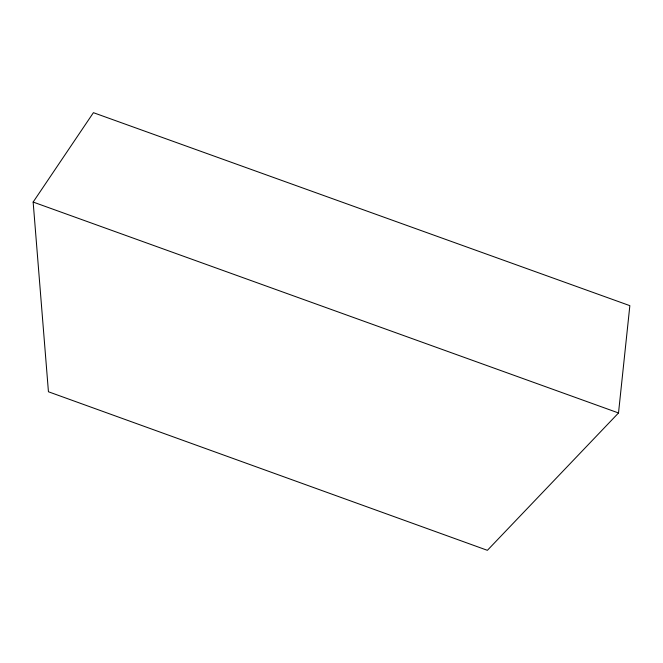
<?xml version="1.0" encoding="UTF-8"?>
<svg xmlns="http://www.w3.org/2000/svg" width="663" height="663" viewBox="0 0 663 663"><rect width="100%" height="100%" fill="white"/><g stroke="black" fill="none" stroke-linecap="round" stroke-linejoin="round"><path stroke-width="0.99" d="M618.513 412.966L629.85 305.66L93.417 112.677L33.15 202.058L48.44 391.767L487.388 550.323L618.513 412.966L33.15 202.058"/></g></svg>
